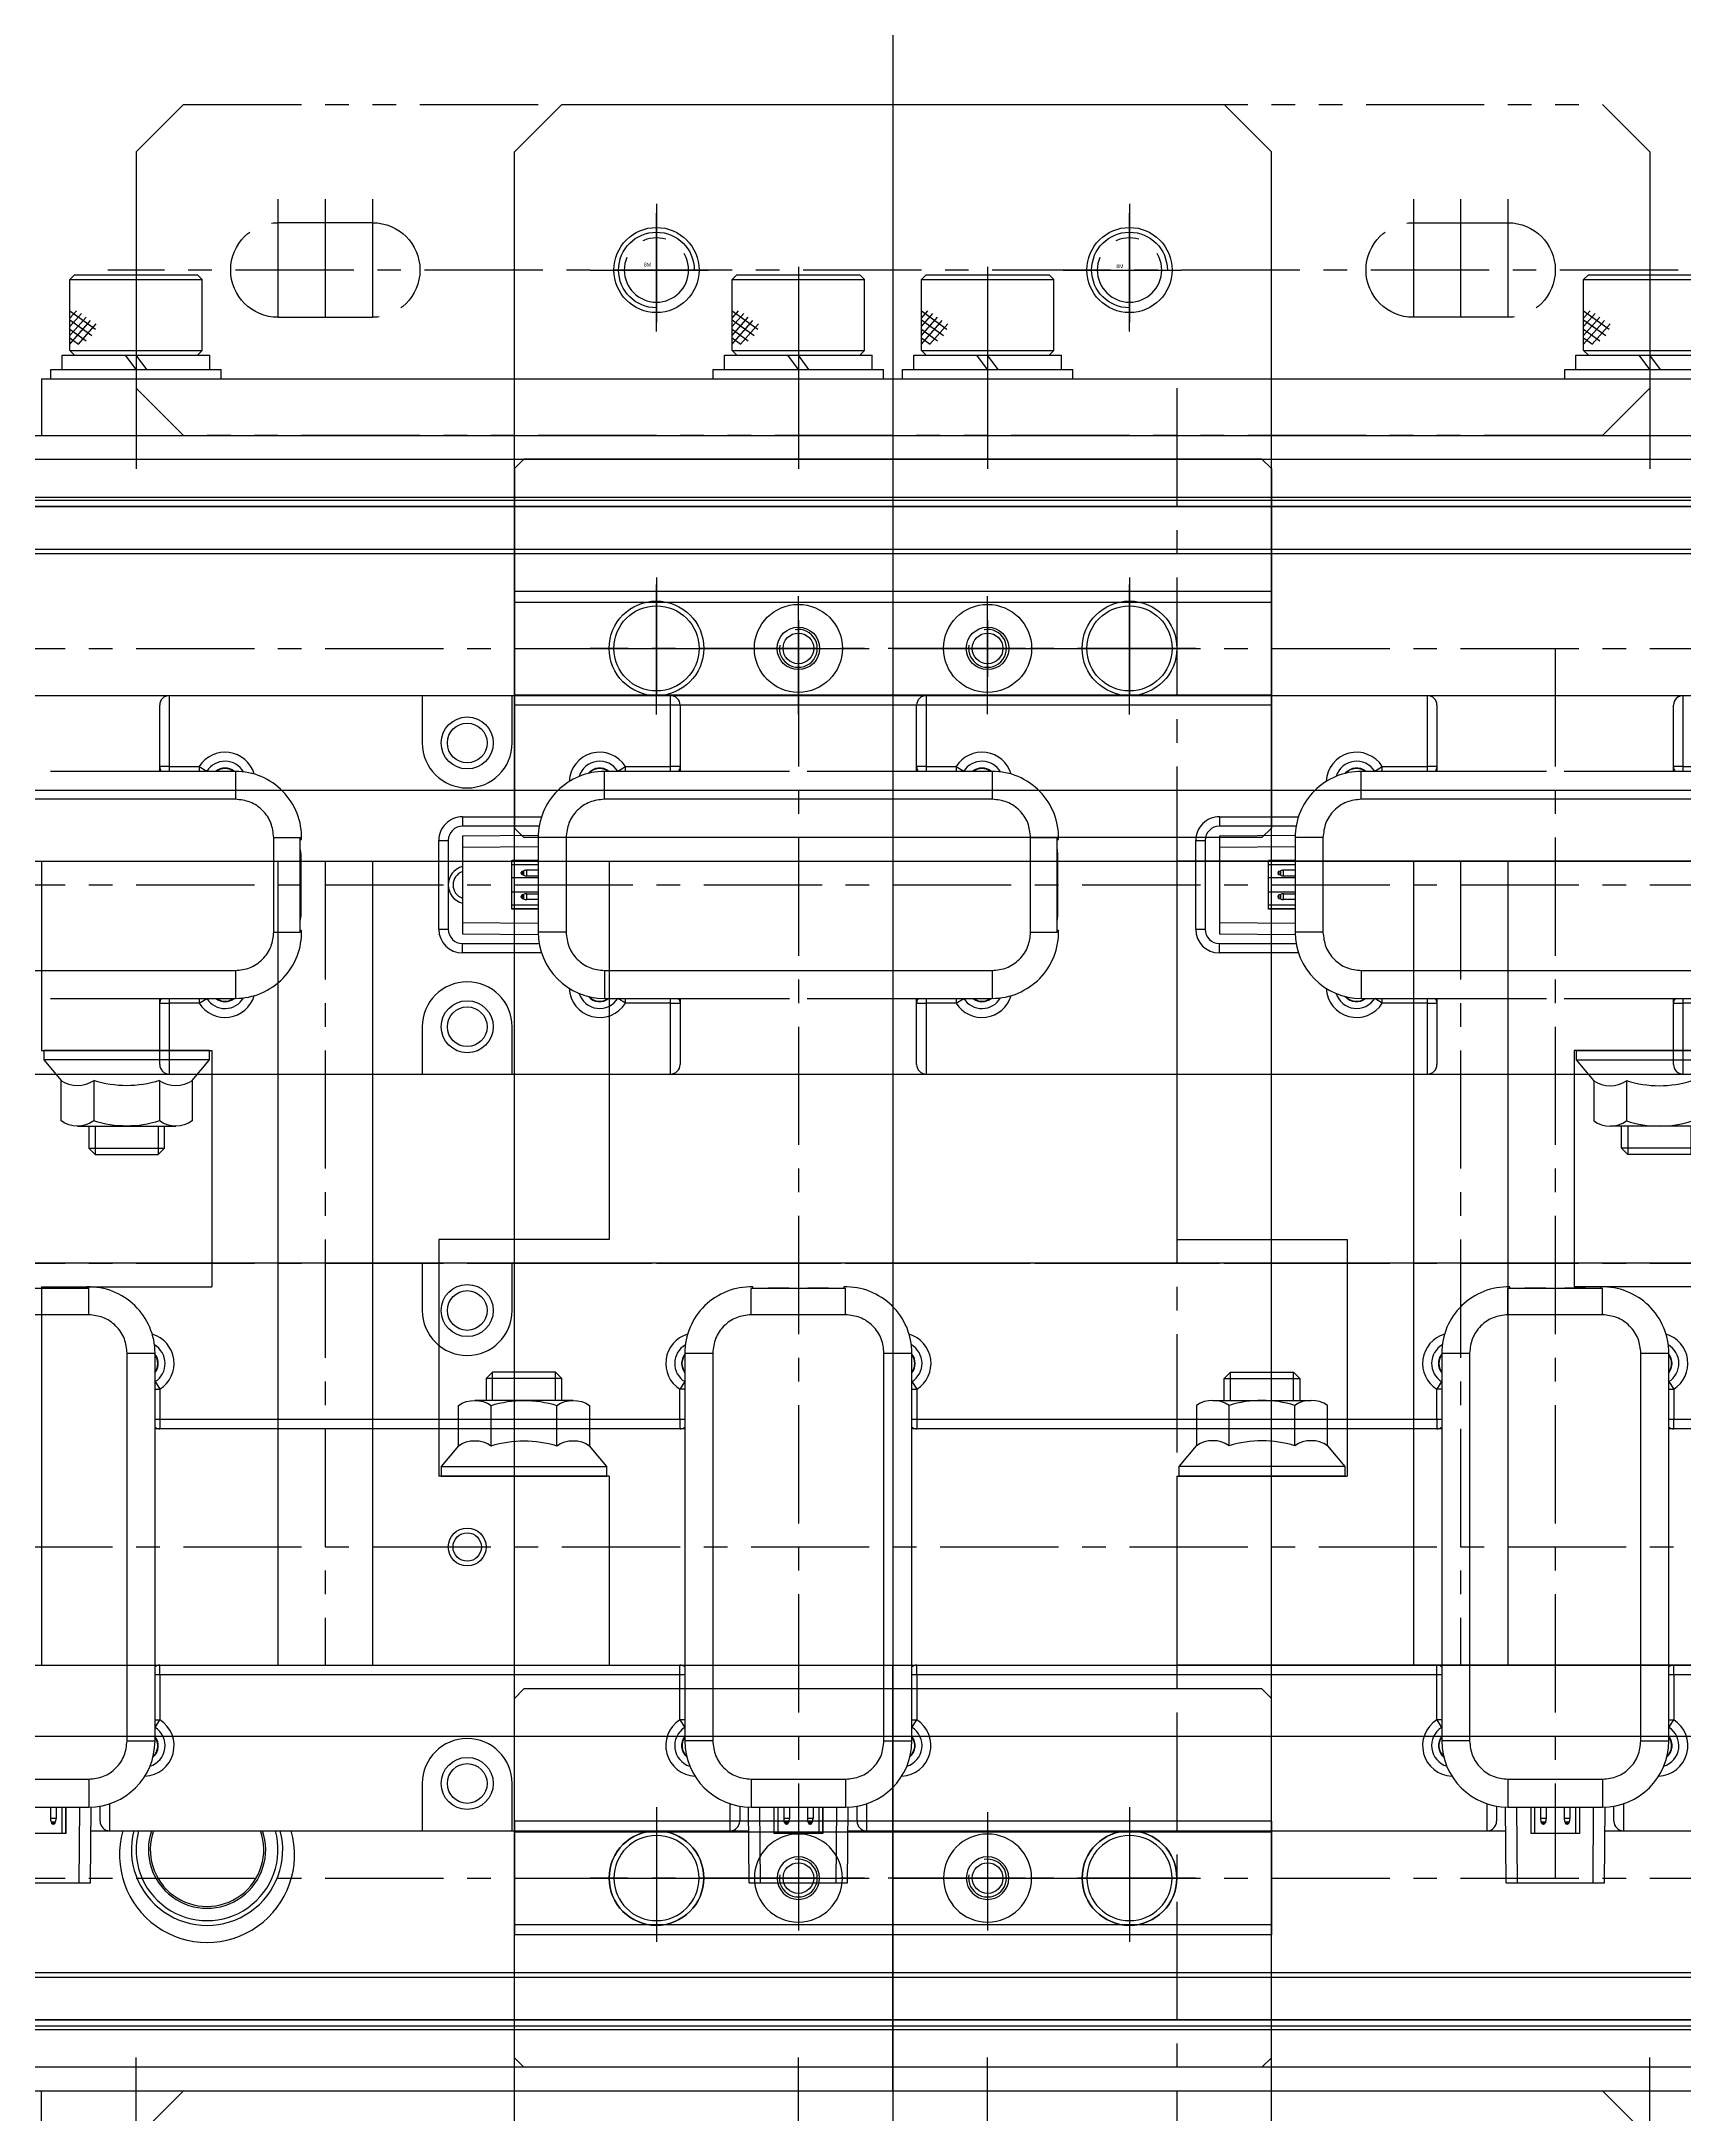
# Model space of a CAD drawing. Header units: inches. Extents: x 0 to 23821, y 0 to 11279.
# Drawn here: x 5847.1 to 6020.8, y 4327.8 to 4547 of the extents above; entities that cross this region are included whole.
import ezdxf

# ---------------------------------------------------------------- set-up
doc = ezdxf.new("R2010")
doc.units = ezdxf.units.IN
doc.header["$LTSCALE"] = 10
doc.header["$MEASUREMENT"] = 0
for name, pattern in [('CENTER', [2, 1.25, -0.25, 0.25, -0.25]), ('HIDDEN', [0.375, 0.25, -0.125]), ('PHANTOM', [2.5, 1.25, -0.25, 0.25, -0.25, 0.25, -0.25])]:
    doc.linetypes.add(name, pattern=pattern)
for name, color, linetype in [('11', 1, 'CENTER'), ('22', 2, 'HIDDEN'), ('44', 4, 'Continuous'), ('66', 6, 'PHANTOM'), ('A', 8, 'Continuous'), ('B', 123, 'Continuous'), ('G', 231, 'Continuous'), ('P', 142, 'Continuous'), ('T', 3, 'Continuous'), ('Y', 60, 'Continuous')]:
    doc.layers.add(name, color=color, linetype=linetype)
doc.styles.add('SCI', font='')
doc.styles.get('SCI').set_extended_font_data('Gulim')

# ---------------------------------------------------------------- blocks, each defined once
blk = doc.blocks.new('A$C24f58618')
for p, q in [((60, 85), (0, 85)), ((0, 85), (0, 45)), ((60, 85), (60, 65)), ((42, 65), (42, 40)), ((60, 65), (42, 65)), ((42.25, 64), (42.25, 65)), ((42.25, 65), (59.75, 65)), ((44.07, 61.8), (42.25, 64)), ((42.25, 64), (59.75, 64)), ((59.75, 64), (57.93, 61.8)), ((59.75, 65), (59.75, 64)), ((44.07, 61.8), (44.07, 57.54)), ((47.54, 61.8), (47.54, 57.54)), ((54.46, 61.8), (54.46, 57.54)), ((57.93, 57.54), (57.93, 61.8)), ((56.2, 57), (45.8, 57)), ((47, 54.68), (47, 57)), ((55, 57), (55, 54.68)), ((47.68, 54), (47, 54.68)), ((55, 54.68), (47, 54.68)), ((54.32, 54), (47.68, 54)), ((55, 54.68), (54.32, 54)), ((0, 45), (18, 45)), ((18, 45), (18, 20)), ((60, 40), (42, 40)), ((60, 40), (60, 0)), ((5, 30.32), (5.68, 31)), ((5.68, 31), (12.32, 31)), ((12.32, 31), (13, 30.32)), ((5, 28), (5, 30.32)), ((5, 30.32), (13, 30.32)), ((13, 30.32), (13, 28)), ((2.07, 27.46), (2.07, 23.2)), ((3.8, 28), (14.2, 28)), ((5.54, 23.2), (5.54, 27.46)), ((12.46, 23.2), (12.46, 27.46)), ((15.93, 23.2), (15.93, 27.46)), ((0.25, 21), (2.07, 23.2)), ((15.93, 23.2), (17.75, 21)), ((0, 20), (18, 20)), ((0, 20), (0, 0)), ((0.25, 20), (0.25, 21)), ((17.75, 21), (0.25, 21)), ((17.75, 20), (0.25, 20)), ((17.75, 21), (17.75, 20)), ((60, 0), (0, 0))]:
    blk.add_line(p, q)
for centre, radius, start, end in [((45.8, 64.33), 3.07, 235.6158, 304.3842), ((51, 72.73), 11.46, 252.412, 287.588), ((56.2, 64.33), 3.07, 235.6158, 304.3842), ((45.8, 60.07), 3.07, 235.6158, 304.3842), ((51, 68.46), 11.46, 252.412, 287.588), ((56.2, 60.07), 3.07, 235.6158, 304.3842), ((3.8, 24.93), 3.07, 55.6158, 124.3842), ((9, 16.54), 11.46, 72.412, 107.588), ((14.2, 24.93), 3.07, 55.6158, 124.3842), ((3.8, 20.67), 3.07, 55.6158, 124.3842), ((9, 12.27), 11.46, 72.412, 107.588), ((14.2, 20.67), 3.07, 55.6158, 124.3842)]:
    blk.add_arc(centre, radius, start, end)
at = {"layer": '11'}
blk.add_line((30, 85), (30, 0), dxfattribs=at)
at = {"layer": 'A'}
for p, q in [((25, 85), (25, 0)), ((35, 85), (35, 0))]:
    blk.add_line(p, q, dxfattribs=at)
at = {"layer": 'T'}
for p, q in [((47.68, 57), (47.68, 54)), ((54.32, 57), (54.32, 54)), ((5.68, 28), (5.68, 31)), ((12.32, 28), (12.32, 31))]:
    blk.add_line(p, q, dxfattribs=at)
blk = doc.blocks.new('A$Cf3967718')
at = {"linetype": 'Continuous'}
for p, q in [((115, 136), (115, 130)), ((115, 130), (-65, 130)), ((115, -45), (-65, -45)), ((115, -51), (115, -45)), ((115, -51), (-65, -51)), ((-46, -51), (-64, -51)), ((-46, -52), (-64, -52)), ((-56.12, -52), (-55, -53.5)), ((-55, -52), (-53.88, -53.5)), ((-47.19, -52), (-47.19, -53.5)), ((-46, -51), (-46, -52)), ((24, -51), (6, -51)), ((6, -51), (6, -52)), ((24, -52), (6, -52)), ((7.19, -52), (7.19, -53.5)), ((13.88, -52), (15, -53.5)), ((15, -52), (16.12, -53.5)), ((22.81, -52), (22.81, -53.5)), ((24, -51), (24, -52)), ((44, -51), (26, -51)), ((26, -51), (26, -52)), ((44, -52), (26, -52)), ((27.19, -52), (27.19, -53.5)), ((33.88, -52), (35, -53.5)), ((35, -52), (36.12, -53.5)), ((42.81, -52), (42.81, -53.5)), ((44, -51), (44, -52)), ((114, -51), (96, -51)), ((96, -51), (96, -52)), ((114, -52), (96, -52)), ((97.19, -52), (97.19, -53.5)), ((103.88, -52), (105, -53.5)), ((105, -52), (106.12, -53.5)), ((112.81, -52), (112.81, -53.5)), ((114, -51), (114, -52)), ((-47.19, -53.5), (-62.81, -53.5)), ((-48, -54), (-62, -54)), ((-48.9, -54.67), (-50.79, -56.82)), ((-48, -54.67), (-50.19, -57.16)), ((-48, -55.34), (-48.92, -54.67)), ((-48, -54), (-48.5, -53.5)), ((-48, -54), (-48, -61.5)), ((22.81, -53.5), (7.19, -53.5)), ((8, -54), (8.5, -53.5)), ((8, -54), (8, -61.5)), ((22, -54), (8, -54)), ((21.1, -54.67), (19.21, -56.82)), ((22, -54.67), (19.81, -57.16)), ((22, -55.34), (21.08, -54.67)), ((22, -54), (21.5, -53.5)), ((22, -54), (22, -61.5)), ((42.81, -53.5), (27.19, -53.5)), ((28, -54), (28.5, -53.5)), ((28, -54), (28, -61.5)), ((42, -54), (28, -54)), ((41.1, -54.67), (39.21, -56.82)), ((42, -54.67), (39.81, -57.16)), ((42, -55.34), (41.08, -54.67)), ((42, -54), (41.5, -53.5)), ((42, -54), (42, -61.5)), ((112.81, -53.5), (97.19, -53.5)), ((98, -54), (98.5, -53.5)), ((98, -54), (98, -61.5)), ((112, -54), (98, -54)), ((111.1, -54.67), (109.21, -56.82)), ((112, -54.67), (109.81, -57.16)), ((112, -55.34), (111.08, -54.67)), ((112, -54), (111.5, -53.5)), ((112, -54), (112, -61.5)), ((-48, -58.17), (-50.7, -56.24)), ((-48, -57.25), (-50.34, -55.57)), ((-48, -56.25), (-49.71, -55.02)), ((-48, -55.59), (-49.71, -57.53)), ((-48, -56.53), (-49.22, -57.9)), ((22, -58.17), (19.3, -56.24)), ((22, -57.25), (19.66, -55.57)), ((22, -56.25), (20.29, -55.02)), ((22, -55.59), (20.29, -57.53)), ((22, -56.53), (20.78, -57.9)), ((42, -58.17), (39.3, -56.24)), ((42, -57.25), (39.66, -55.57)), ((42, -56.25), (40.29, -55.02)), ((42, -55.59), (40.29, -57.53)), ((42, -56.53), (40.78, -57.9)), ((112, -58.17), (109.3, -56.24)), ((112, -57.25), (109.66, -55.57)), ((112, -56.25), (110.29, -55.02)), ((112, -55.59), (110.29, -57.53)), ((112, -56.53), (110.78, -57.9)), ((-48, -57.4), (-48.69, -58.17)), ((22, -57.4), (21.31, -58.17)), ((42, -57.4), (41.31, -58.17)), ((112, -57.4), (111.31, -58.17)), ((-48, -61.5), (-62, -61.5)), ((-48.5, -62), (-61.5, -62)), ((-48, -61.5), (-48.5, -62)), ((8.5, -62), (8, -61.5)), ((22, -61.5), (8, -61.5)), ((21.5, -62), (8.5, -62)), ((22, -61.5), (21.5, -62)), ((28.5, -62), (28, -61.5)), ((42, -61.5), (28, -61.5)), ((41.5, -62), (28.5, -62)), ((42, -61.5), (41.5, -62)), ((98.5, -62), (98, -61.5)), ((112, -61.5), (98, -61.5)), ((111.5, -62), (98.5, -62)), ((112, -61.5), (111.5, -62))]:
    blk.add_line(p, q, dxfattribs=at)
for p, q in [((25, 130), (25, 85)), ((25, -45), (25, 0))]:
    blk.add_line(p, q)
at = {"layer": '11'}
blk.add_line((25, -134.33), (25, 219.33), dxfattribs=at)
at = {"layer": '11', "linetype": 'Continuous'}
for p, q in [((-55, 147.84), (-55, 126.47)), ((15, 147.84), (15, 126.47)), ((35, 147.84), (35, 126.47)), ((105, 147.84), (105, 126.47)), ((-55, -62.84), (-55, -41.47)), ((15, -62.84), (15, -41.47)), ((35, -62.84), (35, -41.47)), ((105, -62.84), (105, -41.47))]:
    blk.add_line(p, q, dxfattribs=at)
blk = doc.blocks.new('A$C36ac1f08')
for p, q in [((-6520, -12), (-280, -12)), ((-6520, -57), (-280, -57)), ((-6520, -142), (-280, -142)), ((-6520, -187), (-280, -187))]:
    blk.add_line(p, q)
at = {"layer": '11'}
for p, q in [((-6520, -34.5), (-280, -34.5)), ((-279.95, -99.5), (-6520, -99.5)), ((-6520, -164.5), (-280, -164.5))]:
    blk.add_line(p, q, dxfattribs=at)
at = {"layer": 'B'}
for p, q in [((-6520, -19.5), (-280, -19.5)), ((-6520, -49.5), (-280, -49.5)), ((-6520, -149.5), (-280, -149.5)), ((-6520, -179.5), (-280, -179.5))]:
    blk.add_line(p, q, dxfattribs=at)
at = {"layer": 'G'}
for p, q in [((-6520, -18.5), (-280, -18.5)), ((-6520, -180.5), (-280, -180.5))]:
    blk.add_line(p, q, dxfattribs=at)
at = {"rotation": 180}
blk.add_blockref('A$Cf3967718', (-2275, -57, 227228.55), dxfattribs=at)
at = {"xscale": -1}
blk.add_blockref('A$C24f58618', (-2330, -142, 227228.55), dxfattribs=at)
blk.add_blockref('A$C24f58618', (-2270, -142, 227228.55))
blk = doc.blocks.new('A$Ce158b9f5')
for p, q in [((15, 177.5), (325, 177.5)), ((330.63, 173.13), (9.37, 173.13)), ((14.5, 168), (325.5, 168)), ((325, 167.5), (15, 167.5)), ((124.81, 158), (124.74, 150)), ((135.19, 158), (124.81, 158)), ((126.01, 158), (125.94, 150)), ((133.99, 158), (134.06, 150)), ((135.19, 158), (135.26, 150)), ((204.81, 158), (204.74, 150)), ((215.19, 158), (204.81, 158)), ((206.01, 158), (205.94, 150)), ((213.99, 158), (214.06, 150)), ((215.19, 158), (215.26, 150)), ((284.81, 158), (284.74, 150)), ((295.19, 158), (284.81, 158)), ((286.01, 158), (285.94, 150)), ((122.8, 152.5), (99.75, 152.5)), ((124.77, 152.5), (122.8, 152.5)), ((122.8, 149.65), (122.8, 152.5)), ((123.8, 151.5), (123.8, 149.9)), ((127.42, 150), (127.42, 152.8)), ((127.42, 152.8), (132.58, 152.8)), ((127.45, 150), (127.45, 152.8)), ((127.85, 150), (127.85, 152.8)), ((128.56, 151.7), (128.51, 151.55)), ((128.99, 151.55), (128.51, 151.55)), ((128.94, 151.7), (128.56, 151.7)), ((128.71, 151.8), (128.79, 151.8)), ((128.99, 151.55), (128.94, 151.7)), ((131.01, 151.55), (131.06, 151.7)), ((131.49, 151.55), (131.01, 151.55)), ((131.44, 151.7), (131.06, 151.7)), ((131.21, 151.8), (131.29, 151.8)), ((131.44, 151.7), (131.49, 151.55)), ((132.15, 152.8), (132.15, 150)), ((132.55, 152.8), (132.55, 150)), ((132.58, 150), (132.58, 152.8)), ((137.2, 152.5), (135.23, 152.5)), ((136.2, 149.9), (136.2, 151.5)), ((202.8, 152.5), (137.2, 152.5)), ((137.2, 152.5), (137.2, 149.65)), ((204.77, 152.5), (202.8, 152.5)), ((202.8, 149.65), (202.8, 152.5)), ((203.8, 151.5), (203.8, 149.9)), ((207.42, 150), (207.42, 152.8)), ((207.42, 152.8), (212.58, 152.8)), ((207.45, 150), (207.45, 152.8)), ((207.85, 150), (207.85, 152.8)), ((208.56, 151.7), (208.51, 151.55)), ((208.99, 151.55), (208.51, 151.55)), ((208.94, 151.7), (208.56, 151.7)), ((208.71, 151.8), (208.79, 151.8)), ((208.99, 151.55), (208.94, 151.7)), ((211.01, 151.55), (211.06, 151.7)), ((211.49, 151.55), (211.01, 151.55)), ((211.44, 151.7), (211.06, 151.7)), ((211.21, 151.8), (211.29, 151.8)), ((211.44, 151.7), (211.49, 151.55)), ((212.15, 152.8), (212.15, 150)), ((212.55, 152.8), (212.55, 150)), ((212.58, 150), (212.58, 152.8)), ((217.2, 152.5), (215.23, 152.5)), ((216.2, 149.9), (216.2, 151.5)), ((240.25, 152.5), (217.2, 152.5)), ((217.2, 152.5), (217.2, 149.65)), ((240.25, 152.5), (240.25, 147.5)), ((249.75, 152.5), (240.25, 152.5)), ((249.75, 147.5), (249.75, 152.5)), ((282.8, 152.5), (249.75, 152.5)), ((284.77, 152.5), (282.8, 152.5)), ((282.8, 149.65), (282.8, 152.5)), ((283.8, 151.5), (283.8, 149.9)), ((287.42, 150), (287.42, 152.8)), ((287.42, 152.8), (292.58, 152.8)), ((287.45, 150), (287.45, 152.8)), ((287.85, 150), (287.85, 152.8)), ((288.56, 151.7), (288.51, 151.55)), ((288.99, 151.55), (288.51, 151.55)), ((288.94, 151.7), (288.56, 151.7)), ((288.71, 151.8), (288.79, 151.8)), ((288.99, 151.55), (288.94, 151.7)), ((135, 150), (125, 150)), ((125, 147.05), (125, 150)), ((128.45, 150), (128.45, 151.21)), ((128.45, 151.21), (129.05, 151.21)), ((129.05, 150), (129.05, 151.21)), ((130.95, 151.21), (131.55, 151.21)), ((130.95, 150), (130.95, 151.21)), ((131.55, 150), (131.55, 151.21)), ((135, 147.05), (135, 150)), ((215, 150), (205, 150)), ((205, 147.05), (205, 150)), ((208.45, 150), (208.45, 151.21)), ((208.45, 151.21), (209.05, 151.21)), ((209.05, 150), (209.05, 151.21)), ((210.95, 151.21), (211.55, 151.21)), ((210.95, 150), (210.95, 151.21)), ((211.55, 150), (211.55, 151.21)), ((215, 147.05), (215, 150)), ((295, 150), (285, 150)), ((285, 147.05), (285, 150)), ((288.45, 150), (288.45, 151.21)), ((288.45, 151.21), (289.05, 151.21)), ((289.05, 150), (289.05, 151.21)), ((135, 147.05), (125, 147.05)), ((215, 147.05), (205, 147.05)), ((295, 147.05), (285, 147.05)), ((118, 143), (118, 102)), ((120.95, 143), (118, 143)), ((120.95, 143), (120.95, 102)), ((139.05, 102), (139.05, 143)), ((139.05, 143), (142, 143)), ((142, 102), (142, 143)), ((198, 143), (198, 102)), ((200.95, 143), (198, 143)), ((200.95, 143), (200.95, 102)), ((219.05, 102), (219.05, 143)), ((219.05, 143), (222, 143)), ((222, 102), (222, 143)), ((278, 143), (278, 102)), ((280.95, 143), (278, 143)), ((280.95, 143), (280.95, 102)), ((117.99, 141.58), (117.48, 140.78)), ((117.48, 136), (117.48, 140.78)), ((118, 140.78), (117.48, 140.78)), ((142, 140.78), (142.52, 140.78)), ((142.52, 140.78), (142.01, 141.58)), ((142.52, 140.78), (142.52, 136)), ((197.99, 141.58), (197.48, 140.78)), ((197.48, 136), (197.48, 140.78)), ((198, 140.78), (197.48, 140.78)), ((222, 140.78), (222.52, 140.78)), ((222.52, 140.78), (222.01, 141.58)), ((222.52, 140.78), (222.52, 136)), ((277.99, 141.58), (277.48, 140.78)), ((277.48, 136), (277.48, 140.78)), ((278, 140.78), (277.48, 140.78)), ((62.52, 136), (117.48, 136)), ((117.48, 136), (117.48, 135)), ((117.48, 136), (118, 136)), ((142, 136), (142.52, 136)), ((142.52, 136), (197.48, 136)), ((142.52, 136), (142.52, 135)), ((197.48, 136), (197.48, 135)), ((197.48, 136), (198, 136)), ((222, 136), (222.52, 136)), ((222.52, 136), (277.48, 136)), ((222.52, 136), (222.52, 135)), ((277.48, 136), (277.48, 135)), ((277.48, 136), (278, 136)), ((117.48, 135), (62.52, 135)), ((118, 135), (117.48, 135)), ((142.52, 135), (142, 135)), ((197.48, 135), (142.52, 135)), ((198, 135), (197.48, 135)), ((222.52, 135), (222, 135)), ((277.48, 135), (222.52, 135)), ((278, 135), (277.48, 135)), ((62.52, 110), (117.48, 110)), ((117.48, 110), (117.48, 109)), ((117.48, 110), (118, 110)), ((142, 110), (142.52, 110)), ((142.52, 109), (142.52, 110)), ((142.52, 110), (197.48, 110)), ((197.48, 109), (197.48, 110)), ((197.48, 110), (198, 110)), ((222, 110), (222.52, 110)), ((222.52, 110), (277.48, 110)), ((222.52, 109), (222.52, 110)), ((277.48, 109), (277.48, 110)), ((277.48, 110), (278, 110)), ((117.48, 109), (62.52, 109)), ((117.48, 105.82), (117.48, 109)), ((118, 109), (117.48, 109)), ((142.52, 109), (142, 109)), ((142.52, 109), (142.52, 105.82)), ((197.48, 109), (142.52, 109)), ((197.48, 105.82), (197.48, 109)), ((198, 109), (197.48, 109)), ((222.52, 109), (222, 109)), ((277.48, 109), (222.52, 109)), ((222.52, 109), (222.52, 105.82)), ((277.48, 105.82), (277.48, 109)), ((278, 109), (277.48, 109)), ((117.99, 105.02), (117.48, 105.82)), ((118, 105.82), (117.48, 105.82)), ((142, 105.82), (142.52, 105.82)), ((142.01, 105.02), (142.52, 105.82)), ((197.99, 105.02), (197.48, 105.82)), ((198, 105.82), (197.48, 105.82)), ((222, 105.82), (222.52, 105.82)), ((222.01, 105.02), (222.52, 105.82)), ((277.99, 105.02), (277.48, 105.82)), ((278, 105.82), (277.48, 105.82)), ((120.95, 102), (118, 102)), ((142, 102), (139.05, 102)), ((200.95, 102), (198, 102)), ((222, 102), (219.05, 102)), ((280.95, 102), (278, 102)), ((125, 97.95), (135, 97.95)), ((125, 97.95), (125, 95.16)), ((135, 97.95), (135, 95.16)), ((205, 97.95), (215, 97.95)), ((205, 97.95), (205, 95.16)), ((215, 97.95), (215, 95.16)), ((240.25, 97.5), (240.25, 92.5)), ((249.75, 92.5), (249.75, 97.5)), ((285, 97.95), (295, 97.95)), ((285, 97.95), (285, 95.16)), ((125, 95.16), (135, 95.16)), ((125.19, 95), (125.21, 95.16)), ((126.8, 95.16), (126.8, 95.1)), ((129, 95.1), (126.8, 95.1)), ((133.2, 95.1), (131, 95.1)), ((133.2, 95.16), (133.2, 95.1)), ((134.79, 95.16), (134.81, 95)), ((205, 95.16), (215, 95.16)), ((205.19, 95), (205.21, 95.16)), ((206.8, 95.16), (206.8, 95.1)), ((209, 95.1), (206.8, 95.1)), ((213.2, 95.1), (211, 95.1)), ((213.2, 95.16), (213.2, 95.1)), ((214.79, 95.16), (214.81, 95)), ((285, 95.16), (295, 95.16)), ((285.19, 95), (285.21, 95.16)), ((286.8, 95.16), (286.8, 95.1)), ((289, 95.1), (286.8, 95.1)), ((35, 92.5), (305, 92.5)), ((315, 72.5), (25, 72.5)), ((116.5, 65.02), (116.5, 72.5)), ((143.5, 72.5), (143.5, 65.02)), ((196.5, 65.02), (196.5, 72.5)), ((223.5, 72.5), (223.5, 65.02)), ((240.25, 72.5), (240.25, 67.5)), ((249.75, 67.5), (249.75, 72.5)), ((276.5, 65.02), (276.5, 72.5)), ((117.5, 71.5), (117.5, 65.02)), ((142.5, 65.02), (142.5, 71.5)), ((197.5, 71.5), (197.5, 65.02)), ((222.5, 65.02), (222.5, 71.5)), ((277.5, 71.5), (277.5, 65.02)), ((129.06, 64.5), (109.5, 64.5)), ((113.32, 65.02), (116.5, 65.02)), ((117.5, 65.02), (116.5, 65.02)), ((116.5, 64.5), (116.5, 65.02)), ((117.5, 65.02), (117.5, 64.5)), ((150.5, 64.5), (130.94, 64.5)), ((143.5, 65.02), (142.5, 65.02)), ((142.5, 64.5), (142.5, 65.02)), ((143.5, 65.02), (148.28, 65.02)), ((143.5, 65.02), (143.5, 64.5)), ((148.28, 65.02), (149.08, 64.51)), ((148.28, 65.02), (148.28, 64.5)), ((150.5, 61.55), (150.5, 64.5)), ((209.06, 64.5), (189.5, 64.5)), ((189.5, 61.55), (189.5, 64.5)), ((193.32, 65.02), (192.52, 64.51)), ((193.32, 65.02), (196.5, 65.02)), ((193.32, 64.5), (193.32, 65.02)), ((197.5, 65.02), (196.5, 65.02)), ((196.5, 64.5), (196.5, 65.02)), ((197.5, 65.02), (197.5, 64.5)), ((230.5, 64.5), (210.94, 64.5)), ((223.5, 65.02), (222.5, 65.02)), ((222.5, 64.5), (222.5, 65.02)), ((223.5, 65.02), (228.28, 65.02)), ((223.5, 65.02), (223.5, 64.5)), ((228.28, 65.02), (229.08, 64.51)), ((228.28, 65.02), (228.28, 64.5)), ((230.5, 61.55), (230.5, 64.5)), ((289.06, 64.5), (269.5, 64.5)), ((269.5, 61.55), (269.5, 64.5)), ((273.32, 65.02), (272.52, 64.51)), ((273.32, 65.02), (276.5, 65.02)), ((273.32, 64.5), (273.32, 65.02)), ((277.5, 65.02), (276.5, 65.02)), ((276.5, 64.5), (276.5, 65.02)), ((277.5, 65.02), (277.5, 64.5)), ((150.5, 61.55), (109.5, 61.55)), ((230.5, 61.55), (189.5, 61.55)), ((310.5, 61.55), (269.5, 61.55)), ((157.15, 59.7), (165.5, 59.7)), ((165.5, 59.7), (165.5, 58.7)), ((237.15, 59.7), (245.5, 59.7)), ((245.5, 59.7), (245.5, 58.7)), ((154.55, 47.5), (154.55, 57.5)), ((154.55, 57.5), (157.5, 57.5)), ((165.5, 58.7), (157.4, 58.7)), ((165.5, 57.69), (157.5, 57.76)), ((157.5, 47.5), (157.5, 57.5)), ((167, 47.8), (167, 57.2)), ((168, 57.2), (167, 57.2)), ((168, 57.2), (168, 47.8)), ((182.5, 57.31), (182.66, 57.29)), ((182.66, 57.5), (182.66, 47.5)), ((185.45, 57.5), (182.66, 57.5)), ((185.45, 57.5), (185.45, 47.5)), ((234.55, 47.5), (234.55, 57.5)), ((234.55, 57.5), (237.5, 57.5)), ((245.5, 58.7), (237.4, 58.7)), ((245.5, 57.69), (237.5, 57.76)), ((237.5, 47.5), (237.5, 57.5)), ((248, 57.2), (247, 57.2)), ((247, 47.8), (247, 57.2)), ((248, 57.2), (248, 47.8)), ((262.5, 57.31), (262.66, 57.29)), ((262.66, 57.5), (262.66, 47.5)), ((265.45, 57.5), (262.66, 57.5)), ((265.45, 57.5), (265.45, 47.5)), ((165.5, 56.49), (157.5, 56.56)), ((157.5, 55.08), (160.3, 55.08)), ((157.5, 55.05), (160.3, 55.05)), ((160.3, 55.08), (160.3, 49.92)), ((165.5, 48.51), (165.5, 56.49)), ((182.6, 49.3), (182.6, 55.7)), ((182.6, 55.7), (182.66, 55.7)), ((245.5, 56.49), (237.5, 56.56)), ((237.5, 55.08), (240.3, 55.08)), ((237.5, 55.05), (240.3, 55.05)), ((240.3, 55.08), (240.3, 49.92)), ((245.5, 48.51), (245.5, 56.49)), ((262.6, 49.3), (262.6, 55.7)), ((262.6, 55.7), (262.66, 55.7)), ((157.5, 54.65), (160.3, 54.65)), ((157.5, 54.05), (158.71, 54.05)), ((158.71, 53.45), (157.5, 53.45)), ((160.3, 53.25), (157.5, 53.25)), ((158.71, 54.05), (158.71, 53.45)), ((159.05, 53.51), (159.05, 53.99)), ((159.2, 53.94), (159.05, 53.99)), ((159.05, 53.51), (159.2, 53.56)), ((159.2, 53.56), (159.2, 53.94)), ((159.3, 53.79), (159.3, 53.71)), ((237.5, 54.65), (240.3, 54.65)), ((237.5, 54.05), (238.71, 54.05)), ((238.71, 53.45), (237.5, 53.45)), ((240.3, 53.25), (237.5, 53.25)), ((238.71, 54.05), (238.71, 53.45)), ((239.05, 53.51), (239.05, 53.99)), ((239.2, 53.94), (239.05, 53.99)), ((239.05, 53.51), (239.2, 53.56)), ((239.2, 53.56), (239.2, 53.94)), ((239.3, 53.79), (239.3, 53.71)), ((157.5, 51.75), (160.3, 51.75)), ((158.71, 51.55), (157.5, 51.55)), ((157.5, 50.95), (158.71, 50.95)), ((158.71, 51.55), (158.71, 50.95)), ((159.05, 51.01), (159.05, 51.49)), ((159.05, 51.49), (159.2, 51.44)), ((159.2, 51.06), (159.05, 51.01)), ((159.2, 51.06), (159.2, 51.44)), ((159.3, 51.29), (159.3, 51.21)), ((237.5, 51.75), (240.3, 51.75)), ((238.71, 51.55), (237.5, 51.55)), ((237.5, 50.95), (238.71, 50.95)), ((238.71, 51.55), (238.71, 50.95)), ((239.05, 51.01), (239.05, 51.49)), ((239.05, 51.49), (239.2, 51.44)), ((239.2, 51.06), (239.05, 51.01)), ((239.2, 51.06), (239.2, 51.44)), ((239.3, 51.29), (239.3, 51.21)), ((160.3, 50.35), (157.5, 50.35)), ((160.3, 49.95), (157.5, 49.95)), ((157.5, 49.92), (160.3, 49.92)), ((165.5, 48.51), (157.5, 48.44)), ((182.6, 49.3), (182.66, 49.3)), ((240.3, 50.35), (237.5, 50.35)), ((240.3, 49.95), (237.5, 49.95)), ((237.5, 49.92), (240.3, 49.92)), ((245.5, 48.51), (237.5, 48.44)), ((262.6, 49.3), (262.66, 49.3)), ((154.55, 47.5), (157.5, 47.5)), ((157.4, 46.3), (165.5, 46.3)), ((165.5, 47.31), (157.5, 47.24)), ((165.5, 45.3), (165.5, 46.3)), ((168, 47.8), (167, 47.8)), ((182.66, 47.71), (182.5, 47.69)), ((185.45, 47.5), (182.66, 47.5)), ((234.55, 47.5), (237.5, 47.5)), ((237.4, 46.3), (245.5, 46.3)), ((245.5, 47.31), (237.5, 47.24)), ((245.5, 45.3), (245.5, 46.3)), ((248, 47.8), (247, 47.8)), ((262.66, 47.71), (262.5, 47.69)), ((265.45, 47.5), (262.66, 47.5)), ((165.5, 45.3), (157.15, 45.3)), ((245.5, 45.3), (237.15, 45.3)), ((109.5, 43.45), (150.5, 43.45)), ((150.5, 43.45), (150.5, 40.5)), ((189.5, 43.45), (230.5, 43.45)), ((189.5, 40.5), (189.5, 43.45)), ((230.5, 43.45), (230.5, 40.5)), ((269.5, 43.45), (310.5, 43.45)), ((269.5, 40.5), (269.5, 43.45)), ((109.5, 40.5), (129.06, 40.5)), ((116.5, 39.98), (113.32, 39.98)), ((116.5, 39.98), (116.5, 40.5)), ((116.5, 32.5), (116.5, 39.98)), ((116.5, 39.98), (117.5, 39.98)), ((117.5, 40.5), (117.5, 39.98)), ((117.5, 39.98), (117.5, 33.5)), ((130.94, 40.5), (150.5, 40.5)), ((142.5, 39.98), (142.5, 40.5)), ((142.5, 39.98), (143.5, 39.98)), ((142.5, 33.5), (142.5, 39.98)), ((143.5, 40.5), (143.5, 39.98)), ((143.5, 39.98), (143.5, 32.5)), ((148.28, 39.98), (143.5, 39.98)), ((148.28, 40.5), (148.28, 39.98)), ((149.08, 40.49), (148.28, 39.98)), ((189.5, 40.5), (209.06, 40.5)), ((193.32, 39.98), (192.52, 40.49)), ((193.32, 39.98), (193.32, 40.5)), ((196.5, 39.98), (193.32, 39.98)), ((196.5, 39.98), (196.5, 40.5)), ((196.5, 32.5), (196.5, 39.98)), ((196.5, 39.98), (197.5, 39.98)), ((197.5, 40.5), (197.5, 39.98)), ((197.5, 39.98), (197.5, 33.5)), ((210.94, 40.5), (230.5, 40.5)), ((222.5, 39.98), (222.5, 40.5)), ((222.5, 39.98), (223.5, 39.98)), ((222.5, 33.5), (222.5, 39.98)), ((223.5, 40.5), (223.5, 39.98)), ((223.5, 39.98), (223.5, 32.5)), ((228.28, 39.98), (223.5, 39.98)), ((228.28, 40.5), (228.28, 39.98)), ((229.08, 40.49), (228.28, 39.98)), ((269.5, 40.5), (289.06, 40.5)), ((273.32, 39.98), (272.52, 40.49)), ((273.32, 39.98), (273.32, 40.5)), ((276.5, 39.98), (273.32, 39.98)), ((276.5, 39.98), (276.5, 40.5)), ((276.5, 32.5), (276.5, 39.98)), ((276.5, 39.98), (277.5, 39.98)), ((277.5, 40.5), (277.5, 39.98)), ((277.5, 39.98), (277.5, 33.5)), ((240.25, 37.5), (240.25, 32.5)), ((249.75, 32.5), (249.75, 37.5)), ((25, 32.5), (315, 32.5)), ((325.5, 17), (14.5, 17)), ((15, 17.5), (325, 17.5)), ((9.37, 11.87), (330.63, 11.87)), ((325, 7.5), (15, 7.5))]:
    blk.add_line(p, q)
at = {"flags": 128}
for points in [[(126.8, 95.1), (126.31, 95.15), (126.27, 95.16)], [(133.73, 95.16), (133.69, 95.15), (133.2, 95.1)], [(206.8, 95.1), (206.31, 95.15), (206.27, 95.16)], [(213.73, 95.16), (213.69, 95.15), (213.2, 95.1)], [(286.8, 95.1), (286.31, 95.15), (286.27, 95.16)], [(182.6, 55.7), (182.65, 56.19), (182.66, 56.23)], [(262.6, 55.7), (262.65, 56.19), (262.66, 56.23)], [(182.66, 48.77), (182.65, 48.81), (182.6, 49.3)], [(262.66, 48.77), (262.65, 48.81), (262.6, 49.3)]]:
    blk.add_lwpolyline(points, dxfattribs=at)
for centre, radius in [((245, 147.5), 2.75), ((245, 147.5), 2.1), ((245, 122.5), 2), ((245, 122.5), 1.5), ((245, 97.5), 2.75), ((245, 97.5), 2.1), ((245, 67.5), 2.75), ((245, 67.5), 2.1), ((245, 37.5), 2.75), ((245, 37.5), 2.1)]:
    blk.add_circle(centre, radius)
for centre, radius, start, end in [((272.5, 155.05), 9.25, 343.9977, 196.0023), ((272.5, 154.5), 8, 345.5225, 194.4775), ((272.5, 154.5), 7.5, 344.534, 195.466), ((272.5, 154.5), 6.2, 341.1809, 198.8191), ((272.5, 154.5), 6, 340.5288, 199.4712), ((122.8, 151.5), 1, 0, 90), ((129.45, 151.21), 1, 160, 180), ((128.71, 151.65), 0.15, 90, 160), ((128.79, 151.65), 0.15, 20, 90), ((128.05, 151.21), 1, 0, 20), ((131.95, 151.21), 1, 160, 180), ((131.21, 151.65), 0.15, 90, 160), ((131.29, 151.65), 0.15, 20, 90), ((130.55, 151.21), 1, 0, 20), ((137.2, 151.5), 1, 90, 180), ((202.8, 151.5), 1, 0, 90), ((209.45, 151.21), 1, 160, 180), ((208.71, 151.65), 0.15, 90, 160), ((208.79, 151.65), 0.15, 20, 90), ((208.05, 151.21), 1, 0, 20), ((211.95, 151.21), 1, 160, 180), ((211.21, 151.65), 0.15, 90, 160), ((211.29, 151.65), 0.15, 20, 90), ((210.55, 151.21), 1, 0, 20), ((217.2, 151.5), 1, 90, 180), ((282.8, 151.5), 1, 0, 90), ((289.45, 151.21), 1, 160, 180), ((288.71, 151.65), 0.15, 90, 160), ((288.79, 151.65), 0.15, 20, 90), ((288.05, 151.21), 1, 0, 20), ((125, 143), 7, 90, 180), ((135, 143), 7, 0, 90), ((205, 143), 7, 90, 180), ((215, 143), 7, 0, 90), ((285, 143), 7, 90, 180), ((245, 147.5), 4.75, 180, 0), ((119.2, 143.5), 3.22, 92.3296, 237.7055), ((119.2, 143.5), 2.27, 107.1614, 237.7055), ((119.2, 143.5), 1.55, 129.767, 219.3275), ((140.8, 143.5), 3.22, 302.2945, 87.6704), ((140.8, 143.5), 2.27, 302.2945, 72.8386), ((140.8, 143.5), 1.55, 320.6725, 50.233), ((199.2, 143.5), 3.22, 92.3296, 237.7055), ((199.2, 143.5), 2.27, 107.1614, 237.7055), ((199.2, 143.5), 1.55, 129.767, 219.3275), ((220.8, 143.5), 3.22, 302.2945, 87.6704), ((220.8, 143.5), 2.27, 302.2945, 72.8386), ((220.8, 143.5), 1.55, 320.6725, 50.233), ((279.2, 143.5), 3.22, 92.3296, 237.7055), ((279.2, 143.5), 2.27, 107.1614, 237.7055), ((279.2, 143.5), 1.55, 129.767, 219.3275), ((119.2, 143.5), 1.5, 132.4943, 216.8699), ((140.8, 143.5), 1.5, 323.1301, 47.5057), ((199.2, 143.5), 1.5, 132.4943, 216.8699), ((220.8, 143.5), 1.5, 323.1301, 47.5057), ((279.2, 143.5), 1.5, 132.4943, 216.8699), ((117.48, 135.91), 0.914, 270.1215, 304.8657), ((142.52, 135.91), 0.914, 235.1343, 269.8785), ((197.48, 135.91), 0.914, 270.1215, 304.8657), ((222.52, 135.91), 0.914, 235.1343, 269.8785), ((277.48, 135.91), 0.914, 270.1215, 304.8657), ((117.48, 109.09), 0.914, 55.1343, 89.8785), ((142.52, 109.09), 0.914, 90.1215, 124.8657), ((197.48, 109.09), 0.914, 55.1343, 89.8785), ((222.52, 109.09), 0.914, 90.1215, 124.8657), ((277.48, 109.09), 0.914, 55.1343, 89.8785), ((119.2, 103.1), 3.22, 122.2945, 253.5613), ((140.8, 103.1), 3.22, 286.4387, 57.7055), ((199.2, 103.1), 3.22, 122.2945, 253.5613), ((220.8, 103.1), 3.22, 286.4387, 57.7055), ((279.2, 103.1), 3.22, 122.2945, 253.5613), ((119.2, 103.1), 2.27, 122.2945, 239.6863), ((119.2, 103.1), 1.55, 140.6725, 219.3275), ((119.2, 103.1), 1.5, 143.1301, 216.8699), ((140.8, 103.1), 2.27, 300.3137, 57.7055), ((140.8, 103.1), 1.55, 320.6725, 39.3275), ((140.8, 103.1), 1.5, 323.1301, 36.8699), ((199.2, 103.1), 2.27, 122.2945, 239.6863), ((199.2, 103.1), 1.55, 140.6725, 219.3275), ((199.2, 103.1), 1.5, 143.1301, 216.8699), ((220.8, 103.1), 2.27, 300.3137, 57.7055), ((220.8, 103.1), 1.55, 320.6725, 39.3275), ((220.8, 103.1), 1.5, 323.1301, 36.8699), ((279.2, 103.1), 2.27, 122.2945, 239.6863), ((279.2, 103.1), 1.55, 140.6725, 219.3275), ((279.2, 103.1), 1.5, 143.1301, 216.8699), ((125, 102), 7, 180, 271.5443), ((135, 102), 7, 268.4557, 0), ((205, 102), 7, 180, 271.5443), ((215, 102), 7, 268.4557, 0), ((245, 97.5), 4.75, 0, 180), ((285, 102), 7, 180, 271.5443), ((116.5, 71.5), 1, 0, 90), ((143.5, 71.5), 1, 90, 180), ((196.5, 71.5), 1, 0, 90), ((223.5, 71.5), 1, 90, 180), ((276.5, 71.5), 1, 0, 90), ((151, 63.3), 3.22, 2.3296, 147.7055), ((190.6, 63.3), 3.22, 32.2945, 163.5613), ((231, 63.3), 3.22, 2.3296, 147.7055), ((245, 67.5), 4.75, 180, 0), ((270.6, 63.3), 3.22, 32.2945, 163.5613), ((116.59, 65.02), 0.914, 325.1343, 359.8785), ((143.41, 65.02), 0.914, 180.1215, 214.8657), ((151, 63.3), 2.27, 17.1614, 147.7055), ((151, 63.3), 1.55, 39.767, 129.3275), ((151, 63.3), 1.5, 42.4943, 126.8699), ((150.5, 57.5), 7, 0, 90), ((189.5, 57.5), 7, 90, 181.5443), ((190.6, 63.3), 2.27, 32.2945, 149.6863), ((190.6, 63.3), 1.55, 50.6725, 129.3275), ((190.6, 63.3), 1.5, 53.1301, 126.8699), ((196.59, 65.02), 0.914, 325.1343, 359.8785), ((223.41, 65.02), 0.914, 180.1215, 214.8657), ((231, 63.3), 2.27, 17.1614, 147.7055), ((231, 63.3), 1.55, 39.767, 129.3275), ((231, 63.3), 1.5, 42.4943, 126.8699), ((230.5, 57.5), 7, 0, 90), ((269.5, 57.5), 7, 90, 181.5443), ((270.6, 63.3), 2.27, 32.2945, 149.6863), ((270.6, 63.3), 1.55, 50.6725, 129.3275), ((270.6, 63.3), 1.5, 53.1301, 126.8699), ((276.59, 65.02), 0.914, 325.1343, 359.8785), ((165.5, 57.2), 2.5, 0, 90), ((245.5, 57.2), 2.5, 0, 90), ((165.5, 57.2), 1.5, 0, 90), ((245.5, 57.2), 1.5, 0, 90), ((158.71, 53.05), 1, 70, 90), ((158.71, 54.45), 1, 270, 290), ((159.15, 53.79), 0.15, 0, 70), ((159.15, 53.71), 0.15, 290, 360), ((238.71, 53.05), 1, 70, 90), ((238.71, 54.45), 1, 270, 290), ((239.15, 53.79), 0.15, 0, 70), ((239.15, 53.71), 0.15, 290, 360), ((245, 52.5), 2, 0, 75.5225), ((245, 52.5), 1.5, 289.4712, 70.5288), ((158.71, 50.55), 1, 70, 90), ((158.71, 51.95), 1, 270, 290), ((159.15, 51.29), 0.15, 0, 70), ((159.15, 51.21), 0.15, 290, 0), ((238.71, 50.55), 1, 70, 90), ((238.71, 51.95), 1, 270, 290), ((239.15, 51.29), 0.15, 0, 70), ((239.15, 51.21), 0.15, 290, 0), ((245, 52.5), 2, 284.4775, 0), ((150.5, 47.5), 7, 270, 0), ((165.5, 47.8), 2.5, 270, 0), ((165.5, 47.8), 1.5, 270, 0), ((189.5, 47.5), 7, 178.4557, 270), ((230.5, 47.5), 7, 270, 0), ((245.5, 47.8), 2.5, 270, 0), ((245.5, 47.8), 1.5, 270, 0), ((269.5, 47.5), 7, 178.4557, 270), ((245, 37.5), 4.75, 0, 180), ((116.59, 39.98), 0.914, 0.1215, 34.8657), ((143.41, 39.98), 0.914, 145.1343, 179.8785), ((151, 41.7), 3.22, 212.2945, 357.6704), ((151, 41.7), 2.27, 212.2945, 342.8386), ((151, 41.7), 1.55, 230.6725, 320.233), ((151, 41.7), 1.5, 233.1301, 317.5057), ((190.6, 41.7), 3.22, 196.4387, 327.7055), ((190.6, 41.7), 2.27, 210.3137, 327.7055), ((190.6, 41.7), 1.55, 230.6725, 309.3275), ((190.6, 41.7), 1.5, 233.1301, 306.8699), ((196.59, 39.98), 0.914, 0.1215, 34.8657), ((223.41, 39.98), 0.914, 145.1343, 179.8785), ((231, 41.7), 3.22, 212.2945, 357.6704), ((231, 41.7), 2.27, 212.2945, 342.8386), ((231, 41.7), 1.55, 230.6725, 320.233), ((231, 41.7), 1.5, 233.1301, 317.5057), ((270.6, 41.7), 3.22, 196.4387, 327.7055), ((270.6, 41.7), 2.27, 210.3137, 327.7055), ((270.6, 41.7), 1.55, 230.6725, 309.3275), ((270.6, 41.7), 1.5, 233.1301, 306.8699), ((276.59, 39.98), 0.914, 0.1215, 34.8657), ((116.5, 33.5), 1, 270, 0), ((143.5, 33.5), 1, 180, 270), ((196.5, 33.5), 1, 270, 0), ((223.5, 33.5), 1, 180, 270), ((276.5, 33.5), 1, 270, 0)]:
    blk.add_arc(centre, radius, start, end)
for points in [[(125, 147.05), (124.47, 146.99), (123.41, 146.87), (122.07, 145.93), (121.13, 144.59), (121.01, 143.53), (120.95, 143)], [(139.05, 143), (138.99, 143.53), (138.87, 144.59), (137.93, 145.93), (136.59, 146.87), (135.53, 146.99), (135, 147.05)], [(205, 147.05), (204.47, 146.99), (203.41, 146.87), (202.07, 145.93), (201.13, 144.59), (201.01, 143.53), (200.95, 143)], [(219.05, 143), (218.99, 143.53), (218.87, 144.59), (217.93, 145.93), (216.59, 146.87), (215.53, 146.99), (215, 147.05)], [(285, 147.05), (284.47, 146.99), (283.41, 146.87), (282.07, 145.93), (281.13, 144.59), (281.01, 143.53), (280.95, 143)], [(135, 97.95), (135.53, 98.01), (136.59, 98.13), (137.93, 99.07), (138.87, 100.41), (138.99, 101.47), (139.05, 102)], [(215, 97.95), (215.53, 98.01), (216.59, 98.13), (217.93, 99.07), (218.87, 100.41), (218.99, 101.47), (219.05, 102)], [(154.55, 57.5), (154.49, 58.03), (154.37, 59.09), (153.43, 60.43), (152.09, 61.37), (151.03, 61.49), (150.5, 61.55)], [(234.55, 57.5), (234.49, 58.03), (234.37, 59.09), (233.43, 60.43), (232.09, 61.37), (231.03, 61.49), (230.5, 61.55)], [(150.5, 43.45), (151.03, 43.51), (152.09, 43.63), (153.43, 44.57), (154.37, 45.91), (154.49, 46.97), (154.55, 47.5)], [(185.45, 47.5), (185.51, 46.97), (185.63, 45.91), (186.57, 44.57), (187.91, 43.63), (188.97, 43.51), (189.5, 43.45)], [(230.5, 43.45), (231.03, 43.51), (232.09, 43.63), (233.43, 44.57), (234.37, 45.91), (234.49, 46.97), (234.55, 47.5)], [(265.45, 47.5), (265.51, 46.97), (265.63, 45.91), (266.57, 44.57), (267.91, 43.63), (268.97, 43.51), (269.5, 43.45)]]:
    blk.add_open_spline(points, degree=3)
for points, knots in [([(120.95, 102), (121, 101.49), (121.09, 100.71), (121.59, 99.76), (122.12, 99.12), (122.76, 98.59), (123.71, 98.09), (124.49, 98), (125, 97.95)], [0, 0, 0, 0, 0.239457, 0.368361, 0.5, 0.631639, 0.760543, 1, 1, 1, 1]), ([(200.95, 102), (201, 101.49), (201.09, 100.71), (201.59, 99.76), (202.12, 99.12), (202.76, 98.59), (203.71, 98.09), (204.49, 98), (205, 97.95)], [0, 0, 0, 0, 0.239457, 0.368361, 0.5, 0.631639, 0.760543, 1, 1, 1, 1]), ([(280.95, 102), (281, 101.49), (281.09, 100.71), (281.59, 99.76), (282.12, 99.12), (282.76, 98.59), (283.71, 98.09), (284.49, 98), (285, 97.95)], [0, 0, 0, 0, 0.239457, 0.368361, 0.5, 0.631639, 0.760543, 1, 1, 1, 1]), ([(189.5, 61.55), (188.99, 61.5), (188.21, 61.41), (187.26, 60.91), (186.62, 60.38), (186.09, 59.74), (185.59, 58.79), (185.5, 58.01), (185.45, 57.5)], [0, 0, 0, 0, 0.2394568, 0.3683607, 0.5, 0.6316393, 0.7605432, 1, 1, 1, 1]), ([(269.5, 61.55), (268.99, 61.5), (268.21, 61.41), (267.26, 60.91), (266.62, 60.38), (266.09, 59.74), (265.59, 58.79), (265.5, 58.01), (265.45, 57.5)], [0, 0, 0, 0, 0.2394568, 0.3683607, 0.5, 0.6316393, 0.7605432, 1, 1, 1, 1]), ([(165.5, 56.49), (165.5, 56.64), (165.5, 56.96), (165.5, 57.35), (165.5, 57.63), (165.5, 57.67), (165.5, 57.69)], [0, 0, 0, 0, 0.2500024, 0.5, 0.7499976, 1, 1, 1, 1]), ([(245.5, 56.49), (245.5, 56.64), (245.5, 56.96), (245.5, 57.35), (245.5, 57.63), (245.5, 57.67), (245.5, 57.69)], [0, 0, 0, 0, 0.2500024, 0.5, 0.7499976, 1, 1, 1, 1]), ([(165.5, 47.31), (165.5, 47.33), (165.5, 47.37), (165.5, 47.65), (165.5, 48.04), (165.5, 48.36), (165.5, 48.51)], [0, 0, 0, 0, 0.250002, 0.5, 0.749998, 1, 1, 1, 1]), ([(245.5, 47.31), (245.5, 47.33), (245.5, 47.37), (245.5, 47.65), (245.5, 48.04), (245.5, 48.36), (245.5, 48.51)], [0, 0, 0, 0, 0.250002, 0.5, 0.749998, 1, 1, 1, 1])]:
    blk.add_open_spline(points, degree=3, knots=knots)
at = {"layer": '11'}
for p, q in [((170, 0), (170, 185)), ((130, 27.5), (130, 157.5)), ((210, 27.5), (210, 157.5)), ((315, 122.5), (25, 122.5)), ((340, 92.5), (0, 92.5)), ((320, 52.5), (15, 52.5))]:
    blk.add_line(p, q, dxfattribs=at)
at = {"layer": 'Y'}
for p, q in [((13, 172.5), (327, 172.5)), ((13, 12.5), (327, 12.5))]:
    blk.add_line(p, q, dxfattribs=at)
blk = doc.blocks.new('A$Ca7bf00eb')
at = {"layer": 'P'}
blk.add_blockref('A$Ce158b9f5', (-170, -92.5), dxfattribs=at)
blk = doc.blocks.new('MDCSM4', base_point=(159210.18, -20101.08))
at = {"color": 7, "linetype": 'Continuous'}
for radius in [4.65, 2.25]:
    blk.add_circle((159210.18, -20101.08), radius, dxfattribs=at)
at = {"layer": '11'}
for p, q in [((159210.18, -20108.05), (159210.18, -20094.1)), ((159203.21, -20101.08), (159217.16, -20101.08))]:
    blk.add_line(p, q, dxfattribs=at)
blk = doc.blocks.new('A$C02CF22F7')
for p, q in [((-40, -6), (-40, 6)), ((40, 6), (-40, 6)), ((40, -6), (40, 6)), ((40, -6), (-40, -6))]:
    blk.add_line(p, q)
for centre in [(-25, 0), (25, 0)]:
    blk.add_circle(centre, 5)
at = {"layer": '11'}
for p, q in [((-25, -7), (-25, 7)), ((25, -7), (25, 7)), ((32, 0), (-32, 0)), ((-32, 0), (-18, 0)), ((-14, 0), (-6, 0)), ((14, 0), (6, 0))]:
    blk.add_line(p, q, dxfattribs=at)
for p in [(-10, 0), (10, 0)]:
    blk.add_blockref('MDCSM4', p)
blk = doc.blocks.new('A$C5A220EFD')
for p, q in [((0, 19), (1, 20)), ((79, 20), (1, 20)), ((79, 20), (80, 19)), ((0, 19), (0, -19)), ((80, 19), (80, -19)), ((0, 4.9), (80, 4.9)), ((0, -4.9), (80, -4.9)), ((1, -20), (0, -19)), ((80, -19), (79, -20)), ((79, -20), (1, -20))]:
    blk.add_line(p, q)
for centre in [(15, 0), (65, 0)]:
    blk.add_circle(centre, 4.5)
at = {"layer": '11', "ltscale": 2.025}
for p, q in [((15, -6.75), (15, 6.75)), ((65, -6.75), (65, 6.75)), ((8.25, 0), (21.75, 0)), ((58.25, 0), (71.75, 0))]:
    blk.add_line(p, q, dxfattribs=at)
at = {"layer": '22'}
for p, q in [((80, 6), (0, 6)), ((80, -6), (0, -6))]:
    blk.add_line(p, q, dxfattribs=at)
blk = doc.blocks.new('A$C8f6e701c')
for p, q in [((-80, 12.5), (-75, 17.5)), ((75, 17.5), (-75, 17.5)), ((75, 17.5), (80, 12.5)), ((-80, 12.5), (-80, -12.5)), ((80, 12.5), (80, -12.5)), ((-55, 5), (-65, 5)), ((55, 5), (65, 5)), ((-65, -5), (-55, -5)), ((65, -5), (55, -5)), ((-80, -12.5), (-75, -17.5)), ((80, -12.5), (75, -17.5)), ((-75, -17.5), (75, -17.5))]:
    blk.add_line(p, q)
for centre in [(-25, 0), (25, 0)]:
    blk.add_circle(centre, 3.4)
for centre, start, end in [((-65, 0), 90, 270), ((-55, 0), 270, 90), ((55, 0), 90, 270), ((65, 0), 270, 90)]:
    blk.add_arc(centre, 5, start, end)
at = {"layer": '11'}
for p, q in [((0, 20.5), (0, -20.5)), ((-65, 7.5), (-65, -7.5)), ((-60, 7.5), (-60, -7.5)), ((-55, 7.5), (-55, -7.5)), ((55, 7.5), (55, -7.5)), ((60, 7.5), (60, -7.5)), ((65, 7.5), (65, -7.5)), ((-25, -6.5), (-25, 6.5)), ((25, -6.5), (25, 6.5)), ((-83, 0), (83, 0))]:
    blk.add_line(p, q, dxfattribs=at)
at = {"layer": 'T'}
for centre in [(-25, 0), (25, 0)]:
    blk.add_arc(centre, 4, 270, 180, dxfattribs=at)
at = {"layer": '44', "style": 'SCI'}
for p in [(-24.37, 0.2), (25.57, 0.37)]:
    blk.add_text('M8', height=0.394, dxfattribs=at).set_placement(p)
blk = doc.blocks.new('A$C248ae8a8')
for p, q in [((-40, 117.5), (-35, 122.5)), ((-35, 122.5), (35, 122.5)), ((35, 122.5), (40, 117.5)), ((-40, -117.5), (-40, 117.5)), ((40, -117.5), (40, 117.5)), ((40, 71), (-40, 71)), ((40, 59), (-40, 59)), ((40, -59), (-40, -59)), ((40, -71), (-40, -71))]:
    blk.add_line(p, q)
for centre, radius in [((-25, 105), 4.5), ((25, 105), 4.5), ((-25, 65), 5), ((25, 65), 5), ((-10, 65), 1.62), ((10, 65), 1.62), ((-25, -65), 5), ((25, -65), 5), ((-10, -65), 1.62), ((10, -65), 1.62)]:
    blk.add_circle(centre, radius)
at = {"layer": '11'}
for p, q in [((0, 125.5), (0, -125.5)), ((-25, 112), (-25, 98)), ((25, 112), (25, 98)), ((-32, 105), (-18, 105)), ((18, 105), (32, 105)), ((-25, 72.5), (-25, 57.5)), ((25, 72.5), (25, 57.5)), ((-10, 68), (-10, 62)), ((10, 68), (10, 62)), ((-32.5, 65), (-17.5, 65)), ((-13, 65), (-7, 65)), ((7, 65), (13, 65)), ((17.5, 65), (32.5, 65)), ((-43, 0), (43, 0)), ((-25, -57.5), (-25, -72.5)), ((25, -57.5), (25, -72.5)), ((-10, -62), (-10, -68)), ((10, -62), (10, -68)), ((-32.5, -65), (-17.5, -65)), ((-13, -65), (-7, -65)), ((7, -65), (13, -65)), ((17.5, -65), (32.5, -65))]:
    blk.add_line(p, q, dxfattribs=at)
at = {"layer": 'T'}
for centre in [(-10, 65), (10, 65), (-10, -65), (10, -65)]:
    blk.add_arc(centre, 2, 170.0082, 99.9928, dxfattribs=at)
blk = doc.blocks.new('A$C6987e67c')
for name, p in [('A$C248ae8a8', (0, 0)), ('A$C02CF22F7', (0, 65))]:
    blk.add_blockref(name, p)
at = {"ltscale": 0.5}
blk.add_blockref('A$C5A220EFD', (-40, 65), dxfattribs=at)
at = {"ltscale": 0.5, "xscale": -1, "rotation": 180}
blk.add_blockref('A$C5A220EFD', (-40, -65), dxfattribs=at)
at = {"xscale": -1, "rotation": 180}
blk.add_blockref('A$C02CF22F7', (0, -65), dxfattribs=at)
at = {"layer": '66', "xscale": -1}
for p in [(0, 105), (0, -105)]:
    blk.add_blockref('A$C8f6e701c', p, dxfattribs=at)

msp = doc.modelspace()

# ---------------------------------------------------------------- block references
for name, p in [('A$C36ac1f08', (8237.14339049, 4517.30962586, -227228.55083111)), ('A$C6987e67c', (5937.14339049, 4417.80962586))]:
    msp.add_blockref(name, p)
at = {"rotation": 180}
msp.add_blockref('A$Ca7bf00eb', (5967.14339049, 4417.80962586, -227228.55083111), dxfattribs=at)

doc.saveas('drawing.dxf')
